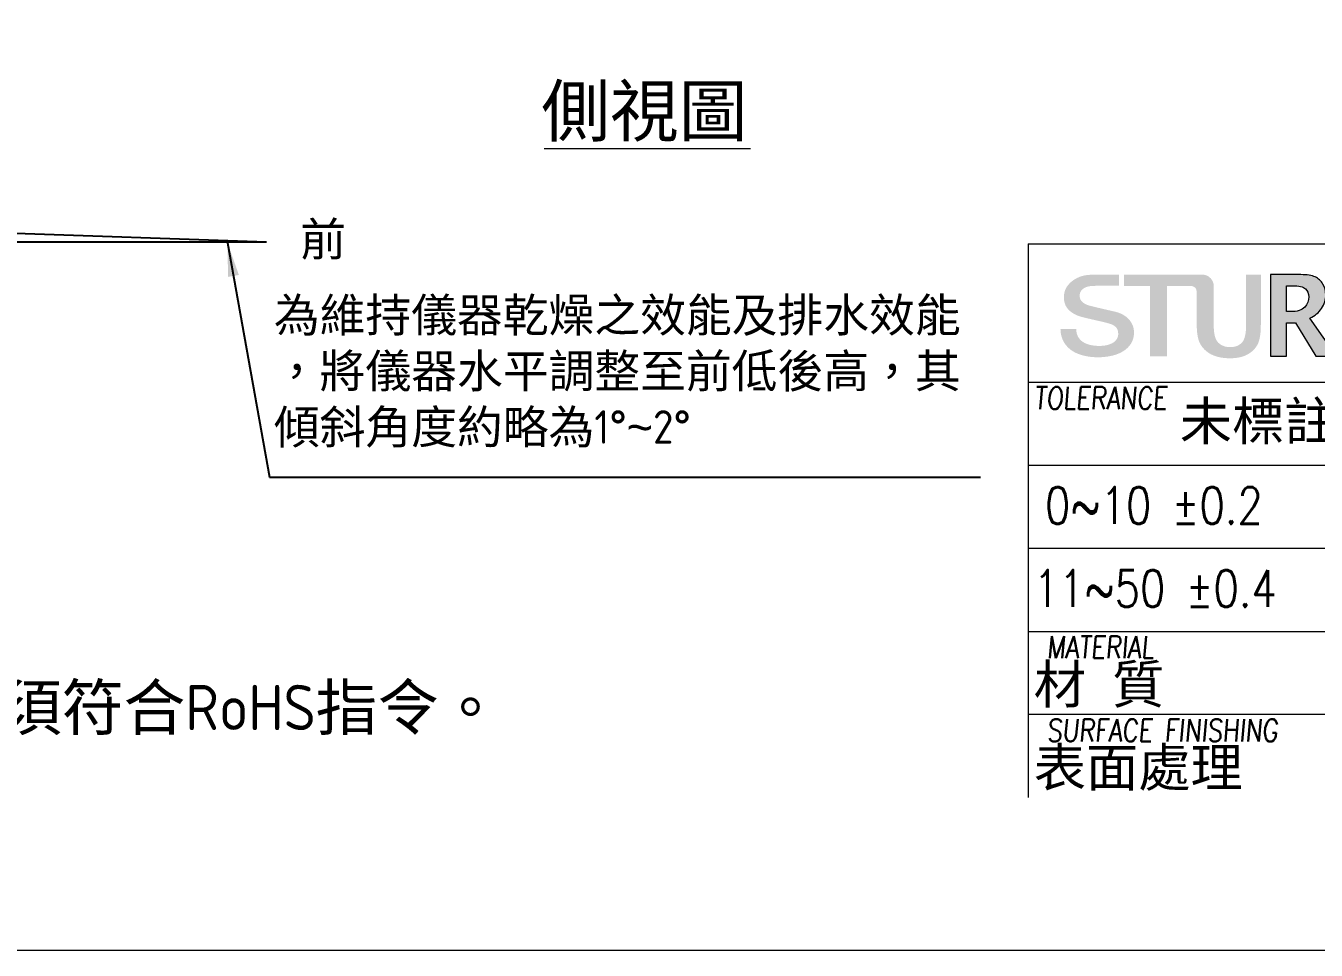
# Model space of a CAD drawing. Header units: millimetres. Extents: x 0 to 16115, y -10 to 11340.
# Drawn here: x 5589 to 9433, y -10 to 2744 of the extents above; entities that cross this region are included whole.
import ezdxf

# ---------------------------------------------------------------- set-up
doc = ezdxf.new("R2010")
doc.units = ezdxf.units.MM
doc.header["$MEASUREMENT"] = 0
doc.layers.get('0').update_dxf_attribs({"lineweight": 25})
doc.layers.add('D', color=3, linetype='Continuous', lineweight=13)
doc.layers.add('F', color=7, linetype='Continuous', lineweight=15)
doc.styles.get("Standard").update_dxf_attribs({"font": 'KAIU.TTF'})
doc.styles.add('STU25', font='isocp2.shx')
doc.styles.add('Text', font='romans.shx', dxfattribs={"width": 0.8, "oblique": 10})
doc.dimstyles.new('STU25$2', dxfattribs={"dimscale": 8, "dimtxt": 2.5, "dimasz": 2, "dimexe": 0.6, "dimexo": 1, "dimgap": 1, "dimtad": 1, "dimdec": 0, "dimdsep": 46, "dimtxsty": 'STU25', "dimcen": 2, "dimazin": 2, "dimtfac": 1, "dimtdec": 0, "dimtmove": 0, "dimatfit": 3, "dimfxl": 0, "dimtolj": 1, "dimtzin": 12, "dimarcsym": 0})
doc.dimstyles.new('STU25$7', dxfattribs={"dimscale": 50, "dimtxt": 2.5, "dimasz": 2, "dimexe": 1.25, "dimexo": 0.625, "dimgap": 1, "dimtad": 0, "dimdec": 4, "dimdsep": 46, "dimtxsty": 'STU25', "dimcen": 2.5, "dimazin": 2, "dimtfac": 1, "dimtdec": 4, "dimtmove": 0, "dimatfit": 3, "dimfxl": 0, "dimtolj": 1, "dimtzin": 0, "dimarcsym": 0})

# ---------------------------------------------------------------- blocks, each defined once
blk = doc.blocks.new('新駿LOGO')
at = {"layer": 'F'}
h = blk.add_hatch(color=256, dxfattribs=at)
edge = h.paths.add_edge_path()
edge.add_spline(control_points=[(-529.051, -442.142), (-529.051, -442.306), (-529.019, -442.447), (-528.955, -442.564), (-528.891, -442.681), (-528.802, -442.776), (-528.688, -442.851), (-528.574, -442.925), (-528.443, -442.98), (-528.294, -443.014), (-528.146, -443.048), (-527.986, -443.065), (-527.812, -443.065), (-527.625, -443.065), (-527.465, -443.046), (-527.333, -443.008), (-527.2, -442.969), (-527.093, -442.92), (-527.011, -442.86), (-526.929, -442.799), (-526.87, -442.73), (-526.833, -442.652), (-526.797, -442.573), (-526.778, -442.494), (-526.778, -442.413), (-526.778, -442.248), (-526.821, -442.126), (-526.905, -442.048), (-526.99, -441.97), (-527.082, -441.914), (-527.182, -441.882), (-527.356, -441.826), (-527.558, -441.773), (-527.788, -441.722), (-528.018, -441.672), (-528.302, -441.606), (-528.64, -441.526), (-528.85, -441.478), (-529.024, -441.415), (-529.164, -441.336), (-529.303, -441.257), (-529.413, -441.17), (-529.495, -441.074), (-529.578, -440.977), (-529.636, -440.874), (-529.67, -440.766), (-529.704, -440.657), (-529.721, -440.546), (-529.721, -440.434), (-529.721, -440.216), (-529.67, -440.028), (-529.567, -439.869), (-529.464, -439.71), (-529.329, -439.579), (-529.16, -439.474), (-528.991, -439.37), (-528.855, -439.306), (-528.64, -439.256), (-528.426, -439.205), (-528.133, -439.204), (-527.915, -439.204), (-527.659, -439.204), (-526.729, -439.204), (-526.729, -439.204), (-526.729, -439.204), (-526.732, -439.805), (-526.732, -439.805), (-526.732, -439.805), (-528.141, -439.796), (-528.282, -439.825), (-528.386, -439.847), (-528.478, -439.858), (-528.565, -439.9), (-528.651, -439.942), (-528.723, -439.999), (-528.78, -440.072), (-528.837, -440.144), (-528.866, -440.235), (-528.866, -440.343), (-528.866, -440.496), (-528.812, -440.616), (-528.705, -440.702), (-528.598, -440.789), (-528.458, -440.854), (-528.284, -440.898), (-528.266, -440.902), (-528.194, -440.919), (-528.069, -440.95), (-527.943, -440.98), (-527.803, -441.013), (-527.648, -441.049), (-527.493, -441.086), (-527.341, -441.121), (-527.193, -441.155), (-527.044, -441.189), (-526.938, -441.214), (-526.874, -441.231), (-526.715, -441.275), (-526.576, -441.335), (-526.457, -441.411), (-526.338, -441.488), (-526.239, -441.575), (-526.159, -441.674), (-526.079, -441.773), (-526.02, -441.878), (-525.981, -441.991), (-525.943, -442.103), (-525.923, -442.216), (-525.923, -442.329), (-525.923, -442.57), (-525.979, -442.776), (-526.091, -442.947), (-526.203, -443.118), (-526.349, -443.258), (-526.532, -443.366), (-526.715, -443.476), (-526.922, -443.555), (-527.155, -443.605), (-527.388, -443.655), (-527.625, -443.681), (-527.867, -443.681), (-528.145, -443.681), (-528.408, -443.65), (-528.653, -443.59), (-528.9, -443.53), (-529.115, -443.437), (-529.297, -443.313), (-529.48, -443.188), (-529.626, -443.028), (-529.735, -442.833), (-529.845, -442.637), (-529.902, -442.407), (-529.906, -442.142), (-529.906, -442.142), (-529.051, -442.142), (-529.051, -442.142)], knot_values=[0, 0, 0, 0, 1, 1, 1, 2, 2, 2, 3, 3, 3, 4, 4, 4, 5, 5, 5, 6, 6, 6, 7, 7, 7, 8, 8, 8, 9, 9, 9, 10, 10, 10, 11, 11, 11, 12, 12, 12, 13, 13, 13, 14, 14, 14, 15, 15, 15, 16, 16, 16, 17, 17, 17, 18, 18, 18, 19, 19, 19, 20, 20, 20, 21, 21, 21, 22, 22, 22, 23, 23, 23, 24, 24, 24, 25, 25, 25, 26, 26, 26, 27, 27, 27, 28, 28, 28, 29, 29, 29, 30, 30, 30, 31, 31, 31, 32, 32, 32, 33, 33, 33, 34, 34, 34, 35, 35, 35, 36, 36, 36, 37, 37, 37, 38, 38, 38, 39, 39, 39, 40, 40, 40, 41, 41, 41, 42, 42, 42, 43, 43, 43, 44, 44, 44, 45, 45, 45, 45], degree=3, periodic=0)
edge = h.paths.add_edge_path()
edge.add_spline(control_points=[(-522.525, -440.141), (-522.54, -440.04), (-522.569, -439.94), (-522.628, -439.896), (-522.768, -439.792), (-522.902, -439.814), (-522.902, -439.814), (-522.902, -439.814), (-523.024, -439.814), (-523.024, -439.814), (-523.024, -439.814), (-524.139, -439.814), (-524.139, -439.814), (-524.139, -439.814), (-524.139, -443.624), (-524.139, -443.624), (-524.139, -443.624), (-525.057, -443.624), (-525.057, -443.624), (-525.057, -443.624), (-525.057, -439.814), (-525.057, -439.814), (-525.057, -439.814), (-526.468, -439.814), (-526.468, -439.814), (-526.468, -439.814), (-526.468, -439.204), (-526.468, -439.204), (-526.468, -439.204), (-522.387, -439.204), (-522.387, -439.204)], knot_values=[5.578051, 5.578051, 5.578051, 5.578051, 6, 6, 6, 7, 7, 7, 8, 8, 8, 9, 9, 9, 10, 10, 10, 11, 11, 11, 12, 12, 12, 13, 13, 13, 14, 14, 14, 15, 15, 15, 15], degree=3, periodic=0)
edge.add_spline(control_points=[(-522.396, -439.204), (-522.311, -439.204), (-522.216, -439.204), (-522.216, -439.204), (-522.216, -439.204), (-521.96, -439.187), (-521.763, -439.406), (-521.582, -439.606), (-521.607, -439.851), (-521.607, -439.851), (-521.607, -439.851), (-521.607, -441.917), (-521.607, -441.917), (-521.607, -442.407), (-521.523, -442.732), (-521.357, -442.891), (-521.191, -443.051), (-520.975, -443.131), (-520.71, -443.131), (-520.449, -443.131), (-520.242, -443.052), (-520.087, -442.894), (-519.933, -442.736), (-519.855, -442.433), (-519.855, -441.982), (-519.855, -441.982), (-519.855, -439.204), (-519.855, -439.204), (-519.855, -439.204), (-519.054, -439.204), (-519.054, -439.204), (-519.054, -439.204), (-519.054, -441.919), (-519.054, -441.919), (-519.054, -442.431), (-519.119, -442.798), (-519.247, -443.02), (-519.375, -443.242), (-519.561, -443.417), (-519.804, -443.544), (-520.047, -443.671), (-520.354, -443.735), (-520.727, -443.735), (-521.094, -443.735), (-521.408, -443.676), (-521.671, -443.558), (-521.933, -443.439), (-522.142, -443.263), (-522.295, -443.029), (-522.448, -442.795), (-522.525, -442.422), (-522.525, -441.91), (-522.525, -441.91), (-522.525, -440.923), (-522.525, -440.141)], knot_values=[0.44538, 0.44538, 0.44538, 0.44538, 1, 1, 1, 2, 2, 2, 3, 3, 3, 4, 4, 4, 5, 5, 5, 6, 6, 6, 7, 7, 7, 8, 8, 8, 9, 9, 9, 10, 10, 10, 11, 11, 11, 12, 12, 12, 13, 13, 13, 14, 14, 14, 15, 15, 15, 16, 16, 16, 17, 17, 17, 17.603917, 17.603917, 17.603917, 17.603917], degree=3, periodic=0)
h = blk.add_hatch(color=256, dxfattribs=at)
edge = h.paths.add_edge_path()
edge.add_spline(control_points=[(-522.216, -439.204), (-522.216, -439.204), (-526.468, -439.204), (-526.468, -439.204)], knot_values=[14, 14, 14, 14, 15, 15, 15, 15], degree=3, periodic=0)
edge.add_spline(control_points=[(-526.468, -439.204), (-526.468, -439.204), (-526.468, -439.814), (-526.468, -439.814)], knot_values=[13, 13, 13, 13, 14, 14, 14, 14], degree=3, periodic=0)
edge.add_spline(control_points=[(-526.468, -439.814), (-526.468, -439.814), (-525.057, -439.814), (-525.057, -439.814)], knot_values=[12, 12, 12, 12, 13, 13, 13, 13], degree=3, periodic=0)
edge.add_spline(control_points=[(-525.057, -439.814), (-525.057, -439.814), (-525.057, -443.624), (-525.057, -443.624)], knot_values=[11, 11, 11, 11, 12, 12, 12, 12], degree=3, periodic=0)
edge.add_spline(control_points=[(-525.057, -443.624), (-525.057, -443.624), (-524.139, -443.624), (-524.139, -443.624)], knot_values=[10, 10, 10, 10, 11, 11, 11, 11], degree=3, periodic=0)
edge.add_spline(control_points=[(-524.139, -443.624), (-524.139, -443.624), (-524.139, -439.814), (-524.139, -439.814)], knot_values=[9, 9, 9, 9, 10, 10, 10, 10], degree=3, periodic=0)
edge.add_spline(control_points=[(-524.139, -439.814), (-524.139, -439.814), (-523.024, -439.814), (-523.024, -439.814)], knot_values=[8, 8, 8, 8, 9, 9, 9, 9], degree=3, periodic=0)
edge.add_spline(control_points=[(-523.024, -439.814), (-523.024, -439.814), (-522.902, -439.814), (-522.902, -439.814)], knot_values=[7, 7, 7, 7, 8, 8, 8, 8], degree=3, periodic=0)
edge.add_spline(control_points=[(-522.902, -439.814), (-522.902, -439.814), (-522.768, -439.792), (-522.628, -439.896)], knot_values=[6, 6, 6, 6, 7, 7, 7, 7], degree=3, periodic=0)
edge.add_spline(control_points=[(-522.628, -439.896), (-522.569, -439.94), (-522.54, -440.04), (-522.525, -440.141)], knot_values=[5.578051, 5.578051, 5.578051, 5.578051, 6, 6, 6, 6], degree=3, periodic=0)
edge.add_spline(control_points=[(-522.525, -440.141), (-522.525, -440.923), (-522.525, -441.91), (-522.525, -441.91)], knot_values=[17, 17, 17, 17, 17.603917, 17.603917, 17.603917, 17.603917], degree=3, periodic=0)
edge.add_spline(control_points=[(-522.525, -441.91), (-522.525, -442.422), (-522.448, -442.795), (-522.295, -443.029)], knot_values=[16, 16, 16, 16, 17, 17, 17, 17], degree=3, periodic=0)
edge.add_spline(control_points=[(-522.295, -443.029), (-522.142, -443.263), (-521.933, -443.439), (-521.671, -443.558)], knot_values=[15, 15, 15, 15, 16, 16, 16, 16], degree=3, periodic=0)
edge.add_spline(control_points=[(-521.671, -443.558), (-521.408, -443.676), (-521.094, -443.735), (-520.727, -443.735)], knot_values=[14, 14, 14, 14, 15, 15, 15, 15], degree=3, periodic=0)
edge.add_spline(control_points=[(-520.727, -443.735), (-520.354, -443.735), (-520.047, -443.671), (-519.804, -443.544)], knot_values=[13, 13, 13, 13, 14, 14, 14, 14], degree=3, periodic=0)
edge.add_spline(control_points=[(-519.804, -443.544), (-519.561, -443.417), (-519.375, -443.242), (-519.247, -443.02)], knot_values=[12, 12, 12, 12, 13, 13, 13, 13], degree=3, periodic=0)
edge.add_spline(control_points=[(-519.247, -443.02), (-519.119, -442.798), (-519.054, -442.431), (-519.054, -441.919)], knot_values=[11, 11, 11, 11, 12, 12, 12, 12], degree=3, periodic=0)
edge.add_spline(control_points=[(-519.054, -441.919), (-519.054, -441.919), (-519.054, -439.204), (-519.054, -439.204)], knot_values=[10, 10, 10, 10, 11, 11, 11, 11], degree=3, periodic=0)
edge.add_spline(control_points=[(-519.054, -439.204), (-519.054, -439.204), (-519.855, -439.204), (-519.855, -439.204)], knot_values=[9, 9, 9, 9, 10, 10, 10, 10], degree=3, periodic=0)
edge.add_spline(control_points=[(-519.855, -439.204), (-519.855, -439.204), (-519.855, -441.982), (-519.855, -441.982)], knot_values=[8, 8, 8, 8, 9, 9, 9, 9], degree=3, periodic=0)
edge.add_spline(control_points=[(-519.855, -441.982), (-519.855, -442.433), (-519.933, -442.736), (-520.087, -442.894)], knot_values=[7, 7, 7, 7, 8, 8, 8, 8], degree=3, periodic=0)
edge.add_spline(control_points=[(-520.087, -442.894), (-520.242, -443.052), (-520.449, -443.131), (-520.71, -443.131)], knot_values=[6, 6, 6, 6, 7, 7, 7, 7], degree=3, periodic=0)
edge.add_spline(control_points=[(-520.71, -443.131), (-520.975, -443.131), (-521.191, -443.051), (-521.357, -442.891)], knot_values=[5, 5, 5, 5, 6, 6, 6, 6], degree=3, periodic=0)
edge.add_spline(control_points=[(-521.357, -442.891), (-521.523, -442.732), (-521.607, -442.407), (-521.607, -441.917)], knot_values=[4, 4, 4, 4, 5, 5, 5, 5], degree=3, periodic=0)
edge.add_spline(control_points=[(-521.607, -441.917), (-521.607, -441.917), (-521.607, -439.851), (-521.607, -439.851)], knot_values=[3, 3, 3, 3, 4, 4, 4, 4], degree=3, periodic=0)
edge.add_spline(control_points=[(-521.607, -439.851), (-521.607, -439.851), (-521.582, -439.606), (-521.763, -439.406)], knot_values=[2, 2, 2, 2, 3, 3, 3, 3], degree=3, periodic=0)
edge.add_spline(control_points=[(-521.763, -439.406), (-521.96, -439.187), (-522.216, -439.204), (-522.216, -439.204)], knot_values=[1, 1, 1, 1, 2, 2, 2, 2], degree=3, periodic=0)
h = blk.add_hatch(color=256, dxfattribs=at)
edge = h.paths.add_edge_path()
edge.add_spline(control_points=[(-518.536, -443.624), (-518.536, -443.624), (-518.536, -439.204), (-518.536, -439.204), (-518.536, -439.204), (-516.884, -439.204), (-516.884, -439.204), (-516.545, -439.204), (-516.288, -439.246), (-516.111, -439.33), (-515.934, -439.415), (-515.794, -439.544), (-515.692, -439.716), (-515.59, -439.888), (-515.538, -440.082), (-515.538, -440.299), (-515.538, -440.557), (-515.613, -440.802), (-515.762, -441.032), (-515.912, -441.261), (-516.122, -441.437), (-516.394, -441.558), (-516.394, -441.558), (-514.952, -443.624), (-514.952, -443.624), (-514.952, -443.624), (-516.071, -443.624), (-516.071, -443.624), (-516.071, -443.624), (-517.172, -441.815), (-517.172, -441.815), (-517.172, -441.815), (-517.672, -441.815), (-517.672, -441.815), (-517.672, -441.815), (-517.672, -443.624), (-517.672, -443.624), (-517.672, -443.624), (-518.536, -443.624), (-518.536, -443.624)], knot_values=[0, 0, 0, 0, 1, 1, 1, 2, 2, 2, 3, 3, 3, 4, 4, 4, 5, 5, 5, 6, 6, 6, 7, 7, 7, 8, 8, 8, 9, 9, 9, 10, 10, 10, 11, 11, 11, 12, 12, 12, 13, 13, 13, 13], degree=3, periodic=0)
edge = h.paths.add_edge_path(flags=16)
edge.add_spline(control_points=[(-517.672, -441.21), (-517.672, -441.21), (-517.462, -441.21), (-517.462, -441.21), (-517.084, -441.21), (-516.822, -441.127), (-516.676, -440.962), (-516.53, -440.796), (-516.456, -440.609), (-516.456, -440.4), (-516.456, -440.219), (-516.515, -440.075), (-516.633, -439.968), (-516.751, -439.862), (-516.991, -439.809), (-517.351, -439.809), (-517.351, -439.809), (-517.672, -439.809), (-517.672, -439.809), (-517.672, -439.809), (-517.672, -441.21), (-517.672, -441.21)], knot_values=[0, 0, 0, 0, 1, 1, 1, 2, 2, 2, 3, 3, 3, 4, 4, 4, 5, 5, 5, 6, 6, 6, 7, 7, 7, 7], degree=3, periodic=0)
at = {"layer": 'F', "lineweight": 0}
for points, knots in [([(-518.536, -443.624), (-518.536, -443.624), (-518.536, -439.204), (-518.536, -439.204), (-518.536, -439.204), (-516.884, -439.204), (-516.884, -439.204), (-516.545, -439.204), (-516.288, -439.246), (-516.111, -439.33), (-515.934, -439.415), (-515.794, -439.544), (-515.692, -439.716), (-515.59, -439.888), (-515.538, -440.082), (-515.538, -440.299), (-515.538, -440.557), (-515.613, -440.802), (-515.762, -441.032), (-515.912, -441.261), (-516.122, -441.437), (-516.394, -441.558), (-516.394, -441.558), (-514.952, -443.624), (-514.952, -443.624), (-514.952, -443.624), (-516.071, -443.624), (-516.071, -443.624), (-516.071, -443.624), (-517.172, -441.815), (-517.172, -441.815), (-517.172, -441.815), (-517.672, -441.815), (-517.672, -441.815), (-517.672, -441.815), (-517.672, -443.624), (-517.672, -443.624), (-517.672, -443.624), (-518.536, -443.624), (-518.536, -443.624)], [0, 0, 0, 0, 1, 1, 1, 2, 2, 2, 3, 3, 3, 4, 4, 4, 5, 5, 5, 6, 6, 6, 7, 7, 7, 8, 8, 8, 9, 9, 9, 10, 10, 10, 11, 11, 11, 12, 12, 12, 13, 13, 13, 13]), ([(-517.672, -441.21), (-517.672, -441.21), (-517.462, -441.21), (-517.462, -441.21), (-517.084, -441.21), (-516.822, -441.127), (-516.676, -440.962), (-516.53, -440.796), (-516.456, -440.609), (-516.456, -440.4), (-516.456, -440.219), (-516.515, -440.075), (-516.633, -439.968), (-516.751, -439.862), (-516.991, -439.809), (-517.351, -439.809), (-517.351, -439.809), (-517.672, -439.809), (-517.672, -439.809), (-517.672, -439.809), (-517.672, -441.21), (-517.672, -441.21)], [0, 0, 0, 0, 1, 1, 1, 2, 2, 2, 3, 3, 3, 4, 4, 4, 5, 5, 5, 6, 6, 6, 7, 7, 7, 7])]:
    blk.add_open_spline(points, degree=3, knots=knots, dxfattribs=at)
blk = doc.blocks.new('*D21')
at = {"layer": 'D', "color": 0, "lineweight": -2}
for start, end in [(166.2581, 172.1291), (178, 180), (185.8709, 191.7419)]:
    blk.add_arc((6306.1, 2099.7), 878.7, start, end, dxfattribs=at)
at = {"layer": 'D', "color": 0}
for points in [[(5420.7, 2221.3), (5450.6, 2218.7), (5427.9, 2130.3)], [(5447, 2010.6), (5417, 2009), (5427.4, 2099.7)]]:
    blk.add_solid(points, dxfattribs=at)
at = {"layer": 'Defpoints', "color": 0}
for p in [(5225.6, 2137.4), (5224.9, 2099.7), (5427.5, 2109.9), (6306.1, 2099.7), (6306.1, 2099.7)]:
    blk.add_point(p, dxfattribs=at)
at = {"layer": 'D', "color": 0, "insert": (5268.9, 2215), "char_height": 112.5, "attachment_point": 1, "rotation": 76.8196, "style": 'STU25'}
blk.add_mtext('1{\\f標楷體|b0|i0|c136|p65;~}2%%d', dxfattribs=at)

msp = doc.modelspace()

# ---------------------------------------------------------------- linework, layer by layer
at = {"linetype": 'Continuous'}
for q in [(5225.567, 2137.4), (5224.908, 2099.667)]:
    msp.add_line((6306.108, 2099.667), q, dxfattribs=at)
at = {"layer": 'D'}
msp.add_line((7133.309, 2378.612), (7747.641, 2378.612), dxfattribs=at)
at = {"layer": 'F', "color": 7}
for p, q in [((8575.085, 2094.915), (15780.085, 2094.915)), ((8575.085, 1682.415), (15780.085, 1682.415)), ((8575.085, 1434.915), (12535.085, 1434.915)), ((8575.085, 1187.415), (15780.085, 1187.415)), ((8575.085, 939.915), (15780.085, 939.915)), ((15780.085, 692.415), (8575.085, 692.415))]:
    msp.add_line(p, q, dxfattribs=at)
at = {"layer": 'F'}
msp.add_line((8575.085, 2094.915), (8575.085, 444.915), dxfattribs=at)
at = {"layer": 'F', "color": 6}
msp.add_lwpolyline([(0, 11340), (0, -10), (16115, -10), (16115, 11340)], close=True, dxfattribs=at)

# ---------------------------------------------------------------- block references
at = {"xscale": 55.00000000000001, "yscale": 55.00000000000001, "zscale": 55.00000000000001}
msp.add_blockref('新駿LOGO', (37815.776, 26159.148), dxfattribs=at)

# ---------------------------------------------------------------- texts
at = {"insert": (3670, 780.812), "char_height": 135.00867, "attachment_point": 1, "style": 'STU25'}
msp.add_mtext('{\\f標楷體|b0|i0|c136|p65;註：本零件及其用料均須符合}RoHS{\\f標楷體|b0|i0|c136|p65;指令。}', dxfattribs=at)
at = {"layer": 'D', "color": 11, "attachment_point": 1}
for s, insert, char_height in [('側視圖', (7124.35, 2565.878), 150), ('{\\C3;為維持儀器乾燥之效能及排水效能\\P，將儀器水平調整至前低後高，其\\P傾斜角度約略為\\Fisocp2.shx;1%%D\\f???|b0|i0|c0|p65;~\\Fisocp2.shx;2%%D}', (6327.659, 1932.432), 100)]:
    msp.add_mtext(s, dxfattribs=dict(at, insert=insert, char_height=char_height))
at = {"layer": 'D', "linetype": 'Continuous', "insert": (6338.359, 2158.618), "char_height": 100, "width": 261.8172, "attachment_point": 1}
msp.add_mtext(' 前', dxfattribs=at)
at = {"layer": 'F', "color": 1, "lineweight": 15, "style": 'Text', "oblique": 5, "width": 0.8}
for s, p in [('TOLERANCE', (8592.485, 1602.16)), ('MATERIAL', (8630.441, 859.66)), ('SURFACE FINISHING', (8630.441, 612.16))]:
    msp.add_text(s, height=66, dxfattribs=at).set_placement(p)
at = {"layer": 'F', "lineweight": -3}
for s, p in [('未標註者一般公差表', (9026.334, 1509.763)), ('材 質', (8591.307, 725.419)), ('表面處理', (8591.307, 477.919))]:
    msp.add_text(s, height=114.1659, dxfattribs=at).set_placement(p)
at = {"layer": 'F', "lineweight": 20, "style": 'Text', "width": 0.8}
for s, p in [('0~10 ±0.2', (8624.905, 1260.138)), ('11~50 ±0.4', (8591.201, 1012.638))]:
    msp.add_text(s, height=110, dxfattribs=at).set_placement(p)

# ---------------------------------------------------------------- dimensions: what is measured, and where the dimension line sits
at = {"layer": 'D'}
dim = msp.add_angular_dim_2l(base=(5427.453, 2109.891), line1=((6306.108, 2099.667), (5224.908, 2099.667)), line2=((6306.108, 2099.667), (5225.567, 2137.4)), text='1{\\f標楷體|b0|i0|c136|p65;~}2%%d', dimstyle='STU25$2', override={"dimscale": 45}, dxfattribs=at)
dim.commit()
dim.dimension.update_dxf_attribs({"geometry": '*D21', "text_midpoint": (5450.541, 2300.03), "dimtype": 162})

# ---------------------------------------------------------------- leaders
msp.add_leader([(6189.639, 2097.524), (6315.013, 1399.783), (8432.301, 1399.783)], dimstyle='STU25$7', override={"dimgap": 1, "dimtad": 0}, dxfattribs=at)

doc.saveas('drawing.dxf')
